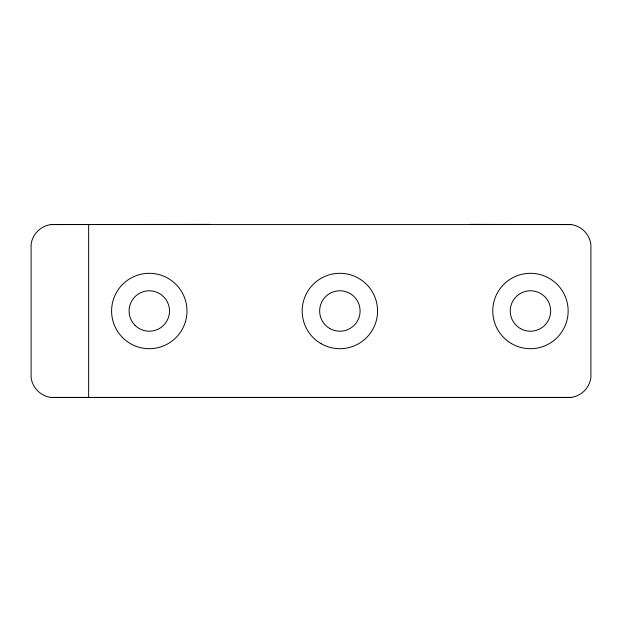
<?xml version="1.0" encoding="UTF-8"?>
<svg xmlns="http://www.w3.org/2000/svg" width="622" height="622" viewBox="0 0 622 622"><rect width="100%" height="100%" fill="white"/><g stroke="black" fill="none" stroke-linecap="round" stroke-linejoin="round"><path stroke-width="0.93" d="M50.988 224.565L571.012 224.565A23.1 23.1 0 0 1 590.9 244.454L590.9 377.546A23.1 23.1 0 0 1 571.012 397.435L50.988 397.435A23.1 23.1 0 0 1 31.1 377.546L31.1 244.454A23.1 23.1 0 0 1 50.988 224.565L209.925 224.371M50.988 397.435L571.012 397.435M469.812 224.371L571.012 224.565M88.643 224.371L88.643 397.629M134.99 325.29A20.215 20.215 0 0 0 168.811 316.233A20.215 20.215 0 0 0 144.055 291.477A20.215 20.215 0 0 0 134.99 325.29M329.761 328.509A20.215 20.215 0 0 0 360.084 311A20.215 20.215 0 0 0 329.761 293.491A20.215 20.215 0 0 0 329.761 328.509M520.35 328.509A20.215 20.215 0 0 0 550.672 311A20.215 20.215 0 0 0 520.35 293.491A20.215 20.215 0 0 0 520.35 328.509M122.635 337.653A37.685 37.685 0 0 0 185.69 320.758A37.685 37.685 0 0 0 139.53 274.597A37.685 37.685 0 0 0 122.635 337.653M321.022 343.639A37.685 37.685 0 0 0 377.562 311A37.685 37.685 0 0 0 321.022 278.361A37.685 37.685 0 0 0 321.022 343.639M511.611 343.639A37.685 37.685 0 0 0 568.143 311A37.685 37.685 0 0 0 511.611 278.361A37.685 37.685 0 0 0 511.611 343.639"/></g></svg>
